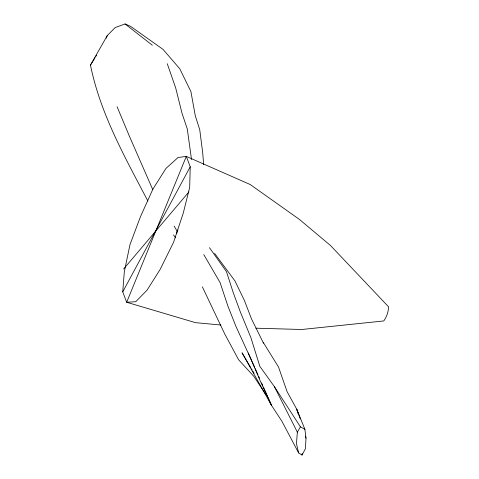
<?xml version="1.0" encoding="UTF-8"?>
<svg xmlns="http://www.w3.org/2000/svg" width="479" height="479" viewBox="0 0 479 479"><rect width="100%" height="100%" fill="white"/><g stroke="black" fill="none" stroke-linecap="round" stroke-linejoin="round"><path stroke-width="0.72" d="M220.855 325.007L195.54 322.666L126.672 302.261L186.301 156.388L190.235 166.8L189.684 187.379L183.307 212.945L173.548 242.356L160.094 269.491L147.029 290.202L135.725 301.716L126.672 302.261L122.738 291.855L124.336 271.629L129.971 244.667L140.473 216.652L152.879 189.157L165.944 168.446L178.044 157.531L186.301 156.388L250.242 184.541L299.339 219.358L330.414 245.422L388.517 306.752C388.517 311.781 386.619 316.93 383.793 320.942L301.776 329.492L255.852 328.193M263.318 342.485L278.497 366.992L287.101 391.684L296.723 409.18L304.907 429.34L305.997 438.165L305.428 448.715L302.045 455.05L298.615 452.912L281.993 421.418L271.551 405.426L242.039 352.807L250.697 367.537M209.473 247.685L226.477 271.671L233.171 292.435L240.296 311.853L250.876 337.569L259.822 366.303L274.383 386.625L300.429 426.843L297.345 432.142L296.471 443.722L298.615 452.912M302.045 455.05L302.195 453.607M176.829 233.369L177.116 231.171L177.996 230.022M106.236 38.224L107.254 35.608L115.164 27.566L125.061 23.95L130.516 26.309L163.052 49.397L179.811 68.832L190.911 91.597L195.27 115.661L199.743 129.755L202.707 152.819L203.659 164.698M122.738 291.855L190.235 166.8M147.867 201.03C125.073 157.459 100.309 113.822 90.483 65.102L107.254 35.608M90.483 65.102L95.052 57.648M95.818 56.408L96.578 55.163M123.642 268.97L188.918 191.923M300.429 426.843L304.907 429.34M125.061 23.95L152.346 45.248M173.464 234.92L175.709 237.889M214.61 253.373L234.938 280.91L244.338 300.315L251.511 318.93L263.492 343.168M266.049 394.816L253.846 376.362L238.578 359.717L224.813 334.108L202.354 286.849M152.825 189.762L129.45 136.329L117.098 106.757M174.128 226.076L177.116 231.171M251.445 368.818L252.199 370.099M252.954 371.381L254.08 373.303M203.767 254.559L220.053 282.502L227.98 306.291L235.902 326.307L254.654 367.279M274.383 386.625L297.345 432.142M255.259 368.638L257.977 374.77M258.582 376.135L259.486 378.176M261.594 382.949L262.803 385.673M263.408 387.032L271.551 405.426L259.977 380.344L248.32 352.975M300.333 418.921L296.723 409.18L298.309 414.125M167.267 63.731L175.661 87.855L182.068 113.433L187.283 128.929L191.528 159.591M305.321 436.046L305.997 438.165"/></g></svg>
